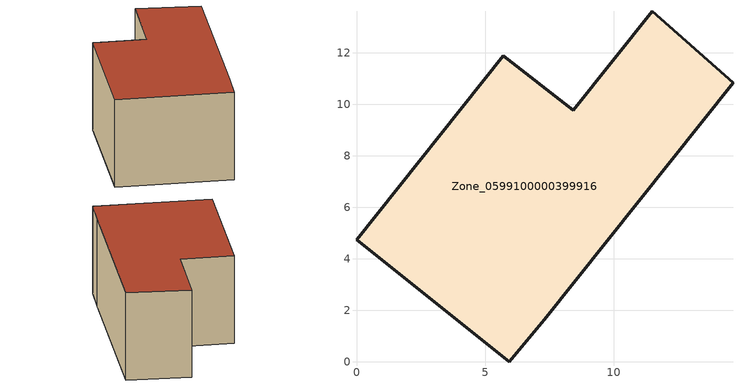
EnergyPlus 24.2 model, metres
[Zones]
Zone_0599100000399916
 floor ground (C_G): 14.62,10.83 7.29,1.63 5.93,0 0,4.73 5.71,11.89 8.42,9.76 11.48,13.61 z0.94
 wall outside (C_F): 5.93,0 7.29,1.63 14.62,10.83 11.48,13.61 8.42,9.76 5.71,11.89 0,4.73 5.93,0 z0.94:6.92
 roof outside (C_R): 7.29,1.63 14.62,10.83 11.48,13.61 8.42,9.76 5.71,11.89 0,4.73 5.93,0 z6.92
[BUILDING]
Pand.0599100000399916: North Axis=0; Terrain=City; Loads Convergence Tolerance Value=0.04; Temperature Convergence Tolerance Value=0.4; Solar Distribution=FullExterior; Maximum Number of Warmup Days=25; Minimum Number of Warmup Days=1
[Site:Location]
Rotterdam.The.Hague.AP_ZH_NLD Design_Conditions: Latitude=51.96; Longitude=4.45; Time Zone=1; Elevation=-4.5
[SITE:GROUNDTEMPERATURE:BUILDINGSURFACE]
18, 18, 18, 18, 18, 18, 18, 18, 18, 18, 18, 18
[MATERIAL] Thermal Absorptance=0.9; Solar Absorptance=0.7; Visible Absorptance=0.7
Name | Roughness | Thickness | Conductivity | Density | Specific Heat
G.TC.1992-2005 | MediumSmooth | 0.15 | 0.06 | 540 | 1210
F.TC.1992-2005 | Rough | 0.3 | 0.12 | 1920 | 840
R.TC.1992-2005 | MediumRough | 0.2 | 0.08 | 1500 | 1000
[CONSTRUCTION]
C_G: G.TC.1992-2005
C_F: F.TC.1992-2005
C_R: R.TC.1992-2005
[ZONE]
Zone_0599100000399916: Type=1; Multiplier=1; Ceiling Height=Autocalculate; Volume=Autocalculate; Floor Area=autocalculate; Part of Total Floor Area=Yes
[ZONEINFILTRATION:DESIGNFLOWRATE]
Infil_Zone_0599100000399916: Zone or ZoneList or Space or SpaceList=Zone_0599100000399916; Schedule=AlwaysOn; Design Flow Rate Calculation Method=Flow/Area; Flow Rate per Floor Area=0.0015; Constant Term Coefficient=1; Temperature Term Coefficient=0; Velocity Term Coefficient=0; Velocity Squared Term Coefficient=0
[HVACTEMPLATE:ZONE:IDEALLOADSAIRSYSTEM]
Zone_0599100000399916: Maximum Heating Supply Air Temperature=50; Minimum Cooling Supply Air Temperature=13; Maximum Heating Supply Air Humidity Ratio=0.0156; Minimum Cooling Supply Air Humidity Ratio=0.0077; Heating Limit=NoLimit; Cooling Limit=NoLimit; Dehumidification Control Type=ConstantSensibleHeatRatio; Cooling Sensible Heat Ratio=0.7; Dehumidification Setpoint=60; Humidification Control Type=None; Humidification Setpoint=30; Outdoor Air Method=None; Outdoor Air Flow Rate per Person=0.00944; Outdoor Air Flow Rate per Zone Floor Area=0; Outdoor Air Flow Rate per Zone=0; Demand Controlled Ventilation Type=None; Outdoor Air Economizer Type=NoEconomizer; Heat Recovery Type=None; Sensible Heat Recovery Effectiveness=0.7; Latent Heat Recovery Effectiveness=0.65
[ZONECONTROL:THERMOSTAT]
ThermostatControl_Zone_0599100000399916: Zone or ZoneList=Zone_0599100000399916; Control Type Schedule=DualSetpointControlType; Control 1=Thermostat_Zone_0599100000399916; Temperature Difference Between Cutout And Setpoint=0
[THERMOSTATSETPOINT:DUALSETPOINT]
Thermostat_Zone_0599100000399916: Heating Setpoint Temperature Schedule=HeatingSetpoint_Zone_0599100000399916; Cooling Setpoint Temperature Schedule=CoolingSetpoint_Zone_0599100000399916
[SCHEDULE:COMPACT]
HeatingSetpoint_Zone_0599100000399916: Through: 12/31, For: AllDays, Until: 24:00, 21
CoolingSetpoint_Zone_0599100000399916: Through: 12/31, For: AllDays, Until: 24:00, 24
DualSetpointControlType: Through: 12/31, For: AllDays, Until: 24:00, 4
AlwaysOn: Through: 12/31, For: AllDays, Until: 24:00, 1
